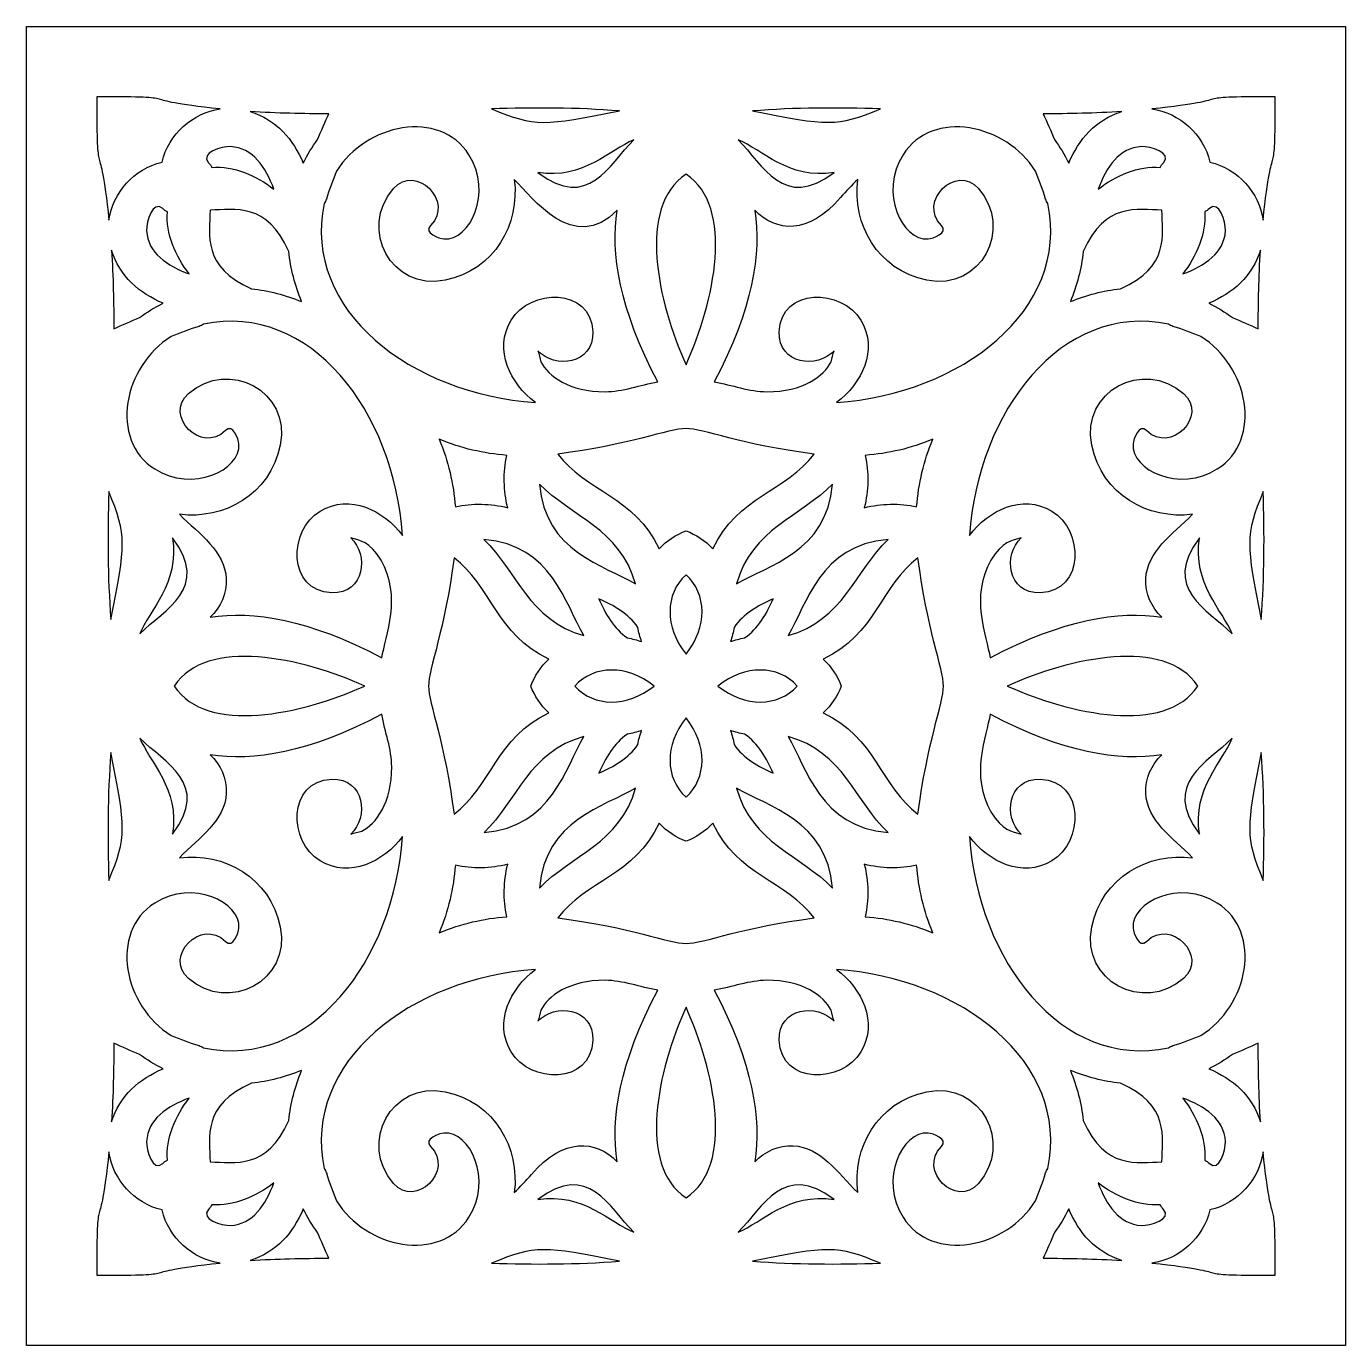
# Model space of a CAD drawing. Header units: millimetres. Extents: x -515 to 516, y -317 to 317.
# Drawn here: x -149.8 to 150.1, y 17.4 to 317.4 of the extents above; entities that cross this region are included whole.
import ezdxf

# ---------------------------------------------------------------- set-up
doc = ezdxf.new("R2010")
doc.units = ezdxf.units.MM
doc.header["$MEASUREMENT"] = 0
doc.layers.add('layer 1', color=7, linetype='Continuous')

msp = doc.modelspace()

# ---------------------------------------------------------------- linework, layer by layer
at = {"layer": 'layer 1'}
for points, knots in [([(-149.8496, 17.428), (-135.4175, 17.428), (136.0554, 17.428), (150.1487, 17.428), (150.1487, 17.428), (150.1487, 51.0419), (150.1487, 282.7364), (150.1487, 317.4278), (150.1487, 317.4278), (150.1487, 317.4278), (-149.8496, 317.4278), (-149.8496, 317.4278), (-149.8496, 317.4278), (-149.8496, 317.4278), (-149.8496, 17.428), (-149.8496, 17.428)], [0, 0, 0, 0, 0.2, 0.2, 0.2, 0.2, 0.4, 0.4, 0.4, 0.4, 0.6, 0.6, 0.6, 0.6, 1, 1, 1, 1]), ([(-105.7561, 298.6432), (-112.1027, 297.766), (-117.4898, 292.963), (-118.9926, 286.5693), (-118.9926, 286.5693), (-125.3883, 285.0665), (-130.1892, 279.678), (-131.0679, 273.3343), (-131.0679, 273.3343), (-133.3045, 294.6936), (-133.8514, 279.6857), (-133.8514, 301.4274), (-133.8514, 301.4274), (-112.1589, 301.4274), (-127.0535, 300.8721), (-105.7561, 298.6432)], [0, 0, 0, 0, 0.2, 0.2, 0.2, 0.2, 0.4, 0.4, 0.4, 0.4, 0.6, 0.6, 0.6, 0.6, 1, 1, 1, 1]), ([(134.1505, 301.4274), (134.1505, 279.6485), (133.6072, 294.7175), (131.3705, 273.3343), (131.3705, 273.3343), (130.4919, 279.678), (125.6903, 285.0672), (119.2945, 286.5693), (119.2945, 286.5693), (117.7917, 292.963), (112.4053, 297.7653), (106.0623, 298.6425), (106.0623, 298.6425), (127.3703, 300.8743), (112.4545, 301.4274), (134.1505, 301.4274)], [0, 0, 0, 0, 0.2, 0.2, 0.2, 0.2, 0.4, 0.4, 0.4, 0.4, 0.6, 0.6, 0.6, 0.6, 1, 1, 1, 1]), ([(-81.0615, 297.5551), (-81.9612, 295.6081), (-82.8258, 293.649), (-83.6193, 291.6697), (-83.6193, 291.6697), (-84.879, 290.0178), (-85.9404, 288.2767), (-86.8752, 286.2973), (-86.8752, 286.2973), (-89.1189, 291.7118), (-93.0032, 296.1851), (-98.9899, 298.0689), (-98.9899, 298.0689), (-92.897, 297.6648), (-86.8576, 297.5453), (-81.0615, 297.5551)], [0, 0, 0, 0, 0.2, 0.2, 0.2, 0.2, 0.4, 0.4, 0.4, 0.4, 0.6, 0.6, 0.6, 0.6, 1, 1, 1, 1]), ([(-49.2021, 288.2437), (-43.7728, 279.6576), (-48.9272, 268.6733), (-54.9139, 269.0894), (-54.9139, 269.0894), (-55.912, 269.159), (-59.655, 270.4376), (-57.9336, 272.1541), (-57.9336, 272.1541), (-52.4657, 277.6051), (-61.3448, 286.2938), (-66.3439, 280.5665), (-66.3439, 280.5665), (-74.3339, 271.4153), (-66.9822, 257.2088), (-54.6032, 259.7154), (-54.6032, 259.7154), (-43.3426, 261.9949), (-37.6027, 272.5477), (-38.8946, 282.6274), (-38.8946, 282.6274), (-34.7629, 278.4493), (-25.4072, 265.487), (-15.4737, 275.6145), (-15.4737, 275.6145), (-17.0573, 266.0296), (-14.969, 253.0117), (-6.2831, 236.6255), (-6.2831, 236.6255), (-10.2454, 235.8607), (-14.2843, 234.379), (-18.2248, 234.3523), (-18.2248, 234.3523), (-26.3603, 234.2996), (-31.2744, 237.9069), (-32.8369, 241.1557), (-32.8369, 241.1557), (-33.0626, 241.9831), (-33.2889, 242.8111), (-33.5145, 243.6384), (-33.5145, 243.6384), (-29.7751, 239.5721), (-20.7933, 240.4086), (-21.0505, 247.9958), (-21.0505, 247.9958), (-21.3964, 258.1929), (-35.4194, 257.8105), (-39.6277, 250.6134), (-39.6277, 250.6134), (-43.6139, 243.8029), (-39.84, 236.2551), (-34.1001, 231.8738), (-34.1001, 231.8738), (-62.241, 233.8588), (-87.1824, 252.7221), (-82.1622, 277.1806), (-82.1622, 277.1806), (-81.926, 277.4498), (-81.7391, 277.7703), (-81.6259, 278.1478), (-81.6259, 278.1478), (-80.9771, 280.2966), (-80.1905, 282.4144), (-79.3119, 284.514), (-79.3119, 284.514), (-72.7467, 295.2482), (-55.8418, 298.748), (-49.2021, 288.2437)], [0, 0, 0, 0, 0.05555556, 0.05555556, 0.05555556, 0.05555556, 0.11111111, 0.11111111, 0.11111111, 0.11111111, 0.16666667, 0.16666667, 0.16666667, 0.16666667, 0.22222222, 0.22222222, 0.22222222, 0.22222222, 0.27777778, 0.27777778, 0.27777778, 0.27777778, 0.33333333, 0.33333333, 0.33333333, 0.33333333, 0.38888889, 0.38888889, 0.38888889, 0.38888889, 0.44444444, 0.44444444, 0.44444444, 0.44444444, 0.5, 0.5, 0.5, 0.5, 0.55555556, 0.55555556, 0.55555556, 0.55555556, 0.61111111, 0.61111111, 0.61111111, 0.61111111, 0.66666667, 0.66666667, 0.66666667, 0.66666667, 0.72222222, 0.72222222, 0.72222222, 0.72222222, 0.77777778, 0.77777778, 0.77777778, 0.77777778, 0.83333333, 0.83333333, 0.83333333, 0.83333333, 0.88888889, 0.88888889, 0.88888889, 0.88888889, 1, 1, 1, 1]), ([(-14.9971, 298.1948), (-32.2479, 294.7997), (-33.9377, 294.5284), (-44.1081, 298.6854), (-44.1081, 298.6854), (-34.4529, 298.9673), (-24.6593, 298.994), (-14.9971, 298.1948)], [0, 0, 0, 0, 0.33333333, 0.33333333, 0.33333333, 0.33333333, 1, 1, 1, 1]), ([(66.6459, 280.5665), (61.644, 286.2931), (52.7676, 277.6051), (58.2363, 272.1541), (58.2363, 272.1541), (59.9577, 270.4376), (56.2147, 269.159), (55.2166, 269.0887), (55.2166, 269.0887), (49.2299, 268.6733), (44.0755, 279.6576), (49.5047, 288.2437), (49.5047, 288.2437), (56.1437, 298.748), (73.0459, 295.2482), (79.6146, 284.5133), (79.6146, 284.5133), (80.4925, 282.4144), (81.2791, 280.2966), (81.9285, 278.1478), (81.9285, 278.1478), (82.0417, 277.7696), (82.2287, 277.4498), (82.4649, 277.1813), (82.4649, 277.1813), (87.4851, 252.7221), (62.5437, 233.8588), (34.3992, 231.8738), (34.3992, 231.8738), (40.142, 236.2551), (43.9131, 243.8022), (39.9304, 250.6134), (39.9304, 250.6134), (35.7221, 257.8105), (21.6955, 258.1929), (21.3532, 247.9958), (21.3532, 247.9958), (21.0959, 240.4079), (30.077, 239.5721), (33.8165, 243.6384), (33.8165, 243.6384), (33.5909, 242.8111), (33.3652, 241.9831), (33.1361, 241.1557), (33.1361, 241.1557), (31.6051, 237.9638), (26.7614, 234.2982), (18.5275, 234.3523), (18.5275, 234.3523), (14.5835, 234.379), (10.5474, 235.86), (6.5858, 236.6255), (6.5858, 236.6255), (15.2709, 253.0124), (17.3593, 266.0303), (15.7721, 275.6145), (15.7721, 275.6145), (20.7283, 270.5599), (27.9641, 270.0383), (35.2954, 278.4992), (35.2954, 278.4992), (36.5262, 279.9184), (37.8596, 281.2729), (39.1966, 282.6281), (39.1966, 282.6281), (37.9053, 272.5477), (43.6453, 261.9956), (54.9024, 259.7154), (54.9024, 259.7154), (67.2848, 257.2088), (74.6366, 271.416), (66.6459, 280.5665)], [0, 0, 0, 0, 0.05263158, 0.05263158, 0.05263158, 0.05263158, 0.10526316, 0.10526316, 0.10526316, 0.10526316, 0.15789474, 0.15789474, 0.15789474, 0.15789474, 0.21052632, 0.21052632, 0.21052632, 0.21052632, 0.26315789, 0.26315789, 0.26315789, 0.26315789, 0.31578947, 0.31578947, 0.31578947, 0.31578947, 0.36842105, 0.36842105, 0.36842105, 0.36842105, 0.42105263, 0.42105263, 0.42105263, 0.42105263, 0.47368421, 0.47368421, 0.47368421, 0.47368421, 0.52631579, 0.52631579, 0.52631579, 0.52631579, 0.57894737, 0.57894737, 0.57894737, 0.57894737, 0.63157895, 0.63157895, 0.63157895, 0.63157895, 0.68421053, 0.68421053, 0.68421053, 0.68421053, 0.73684211, 0.73684211, 0.73684211, 0.73684211, 0.78947368, 0.78947368, 0.78947368, 0.78947368, 0.84210526, 0.84210526, 0.84210526, 0.84210526, 0.89473684, 0.89473684, 0.89473684, 0.89473684, 1, 1, 1, 1]), ([(44.4107, 298.6854), (34.2291, 294.5235), (32.4866, 294.8103), (15.2997, 298.1948), (15.2997, 298.1948), (24.9619, 298.994), (34.7514, 298.9673), (44.4107, 298.6854)], [0, 0, 0, 0, 0.33333333, 0.33333333, 0.33333333, 0.33333333, 1, 1, 1, 1]), ([(99.2925, 298.0689), (93.3058, 296.1851), (89.4216, 291.7118), (87.1779, 286.2973), (87.1779, 286.2973), (86.243, 288.2767), (85.1809, 290.0185), (83.922, 291.6689), (83.922, 291.6689), (83.1284, 293.6497), (82.2638, 295.6081), (81.3641, 297.5551), (81.3641, 297.5551), (87.1603, 297.5453), (93.1997, 297.6655), (99.2925, 298.0689)], [0, 0, 0, 0, 0.2, 0.2, 0.2, 0.2, 0.4, 0.4, 0.4, 0.4, 0.6, 0.6, 0.6, 0.6, 1, 1, 1, 1]), ([(-11.7335, 291.5987), (-17.3146, 286.0646), (-22.017, 275.4226), (-33.5321, 284.1668), (-33.5321, 284.1668), (-23.1037, 282.5859), (-17.1417, 289.4653), (-11.7335, 291.5987)], [0, 0, 0, 0, 0.33333333, 0.33333333, 0.33333333, 0.33333333, 1, 1, 1, 1]), ([(33.8341, 284.1661), (22.3232, 275.4275), (17.6313, 286.0506), (12.0361, 291.5987), (12.0361, 291.5987), (17.3916, 289.4815), (23.4029, 282.5867), (33.8341, 284.1661)], [0, 0, 0, 0, 0.33333333, 0.33333333, 0.33333333, 0.33333333, 1, 1, 1, 1]), ([(-103.4175, 290.093), (-98.327, 289.8358), (-95.3882, 285.3779), (-93.5606, 280.4062), (-93.5606, 280.4062), (-97.5327, 283.4885), (-102.761, 285.7701), (-107.668, 285.3737), (-107.668, 285.3737), (-107.8761, 285.742), (-108.127, 286.097), (-108.4299, 286.4337), (-108.4299, 286.4337), (-110.441, 288.6724), (-105.4138, 290.1942), (-103.4175, 290.093)], [0, 0, 0, 0, 0.2, 0.2, 0.2, 0.2, 0.4, 0.4, 0.4, 0.4, 0.6, 0.6, 0.6, 0.6, 1, 1, 1, 1]), ([(108.7326, 286.4337), (108.4289, 286.097), (108.1787, 285.742), (107.9707, 285.3737), (107.9707, 285.3737), (103.0636, 285.7694), (97.8354, 283.4885), (93.8633, 280.4062), (93.8633, 280.4062), (95.6901, 285.3779), (98.629, 289.8358), (103.7195, 290.0923), (103.7195, 290.0923), (105.7164, 290.1935), (110.7436, 288.6724), (108.7326, 286.4337)], [0, 0, 0, 0, 0.2, 0.2, 0.2, 0.2, 0.4, 0.4, 0.4, 0.4, 0.6, 0.6, 0.6, 0.6, 1, 1, 1, 1]), ([(0.1513, 283.7999), (11.3733, 276.3701), (6.5717, 254.769), (0.1513, 240.4746), (0.1513, 240.4746), (-6.2698, 254.769), (-11.0741, 276.3701), (0.1513, 283.7999)], [0, 0, 0, 0, 0.33333333, 0.33333333, 0.33333333, 0.33333333, 1, 1, 1, 1]), ([(-112.8295, 261.1353), (-117.8032, 262.9635), (-122.259, 265.9017), (-122.517, 270.9922), (-122.517, 270.9922), (-122.6189, 272.9898), (-121.095, 278.0163), (-118.8583, 276.0053), (-118.8583, 276.0053), (-118.5195, 275.7024), (-118.1667, 275.4507), (-117.7962, 275.2455), (-117.7962, 275.2455), (-118.1955, 270.3363), (-115.9124, 265.1074), (-112.8295, 261.1353)], [0, 0, 0, 0, 0.2, 0.2, 0.2, 0.2, 0.4, 0.4, 0.4, 0.4, 0.6, 0.6, 0.6, 0.6, 1, 1, 1, 1]), ([(-108.0771, 275.6524), (-102.5353, 275.7565), (-95.0388, 277.4892), (-90.1986, 266.2306), (-90.1986, 266.2306), (-89.7579, 262.3344), (-88.759, 258.5064), (-87.2527, 254.828), (-87.2527, 254.828), (-90.9289, 256.3365), (-94.7562, 257.3339), (-98.6546, 257.776), (-98.6546, 257.776), (-109.9117, 262.6135), (-108.1797, 270.117), (-108.0771, 275.6524)], [0, 0, 0, 0, 0.2, 0.2, 0.2, 0.2, 0.4, 0.4, 0.4, 0.4, 0.6, 0.6, 0.6, 0.6, 1, 1, 1, 1]), ([(87.5553, 254.828), (89.0617, 258.5064), (90.0605, 262.3344), (90.5012, 266.2306), (90.5012, 266.2306), (95.3415, 277.492), (102.8521, 275.7565), (108.3797, 275.6524), (108.3797, 275.6524), (108.4824, 270.122), (110.2179, 262.6156), (98.9572, 257.776), (98.9572, 257.776), (95.0624, 257.3339), (91.2316, 256.3365), (87.5553, 254.828)], [0, 0, 0, 0, 0.2, 0.2, 0.2, 0.2, 0.4, 0.4, 0.4, 0.4, 0.6, 0.6, 0.6, 0.6, 1, 1, 1, 1]), ([(118.0989, 275.2455), (118.4693, 275.4514), (118.8222, 275.7031), (119.161, 276.0053), (119.161, 276.0053), (121.3976, 278.0156), (122.9215, 272.9898), (122.8189, 270.9929), (122.8189, 270.9929), (122.5617, 265.9017), (118.1059, 262.9635), (113.1314, 261.1353), (113.1314, 261.1353), (116.2151, 265.1074), (118.4974, 270.3363), (118.0989, 275.2455)], [0, 0, 0, 0, 0.2, 0.2, 0.2, 0.2, 0.4, 0.4, 0.4, 0.4, 0.6, 0.6, 0.6, 0.6, 1, 1, 1, 1]), ([(-118.7205, 254.4499), (-120.6999, 253.515), (-122.4425, 252.4543), (-124.0936, 251.1947), (-124.0936, 251.1947), (-126.0723, 250.4004), (-128.0341, 249.5358), (-129.9812, 248.6361), (-129.9812, 248.6361), (-129.9706, 254.433), (-130.0908, 260.4731), (-130.4929, 266.5659), (-130.4929, 266.5659), (-128.6091, 260.5778), (-124.1358, 256.695), (-118.7205, 254.4499)], [0, 0, 0, 0, 0.2, 0.2, 0.2, 0.2, 0.4, 0.4, 0.4, 0.4, 0.6, 0.6, 0.6, 0.6, 1, 1, 1, 1]), ([(130.2803, 248.6361), (128.3325, 249.5358), (126.3749, 250.4004), (124.3962, 251.1954), (124.3962, 251.1954), (122.7451, 252.4543), (121.0026, 253.5157), (119.0232, 254.4499), (119.0232, 254.4499), (124.4384, 256.695), (128.911, 260.5771), (130.7955, 266.5652), (130.7955, 266.5652), (130.3935, 260.4724), (130.2733, 254.4337), (130.2803, 248.6361)], [0, 0, 0, 0, 0.2, 0.2, 0.2, 0.2, 0.4, 0.4, 0.4, 0.4, 0.6, 0.6, 0.6, 0.6, 1, 1, 1, 1]), ([(-64.2978, 201.674), (-68.679, 207.4168), (-76.2289, 211.1879), (-83.0373, 207.2045), (-83.0373, 207.2045), (-90.2337, 202.9941), (-90.6147, 188.971), (-80.4197, 188.6259), (-80.4197, 188.6259), (-72.8311, 188.3693), (-71.9953, 197.3504), (-76.0631, 201.0913), (-76.0631, 201.0913), (-74.0626, 200.543), (-71.7521, 200.3575), (-69.1942, 196.0261), (-69.1942, 196.0261), (-64.3891, 187.9005), (-68.104, 178.7634), (-69.0494, 173.8585), (-69.0494, 173.8585), (-85.4357, 182.5443), (-98.4535, 184.6327), (-108.0384, 183.0476), (-108.0384, 183.0476), (-105.7034, 185.3384), (-104.2357, 188.4628), (-104.4016, 191.7869), (-104.4016, 191.7869), (-104.7186, 198.085), (-110.4234, 201.8989), (-115.0521, 206.4714), (-115.0521, 206.4714), (-104.973, 205.1787), (-94.4217, 210.9173), (-92.1386, 222.1772), (-92.1386, 222.1772), (-89.6341, 234.5575), (-103.8406, 241.9107), (-112.9918, 233.92), (-112.9918, 233.92), (-118.717, 228.9188), (-110.0284, 220.0424), (-104.578, 225.5083), (-104.578, 225.5083), (-102.8629, 227.2297), (-101.5829, 223.4874), (-101.5126, 222.4893), (-101.5126, 222.4893), (-101.0958, 216.504), (-112.0816, 211.3482), (-120.6683, 216.7767), (-120.6683, 216.7767), (-131.174, 223.4164), (-127.6742, 240.3207), (-116.9394, 246.888), (-116.9394, 246.888), (-114.8405, 247.7645), (-112.7198, 248.5539), (-110.5717, 249.2013), (-110.5717, 249.2013), (-110.1943, 249.3151), (-109.873, 249.5028), (-109.6045, 249.7376), (-109.6045, 249.7376), (-85.1468, 254.7578), (-66.2842, 229.8178), (-64.2978, 201.674)], [0, 0, 0, 0, 0.05555556, 0.05555556, 0.05555556, 0.05555556, 0.11111111, 0.11111111, 0.11111111, 0.11111111, 0.16666667, 0.16666667, 0.16666667, 0.16666667, 0.22222222, 0.22222222, 0.22222222, 0.22222222, 0.27777778, 0.27777778, 0.27777778, 0.27777778, 0.33333333, 0.33333333, 0.33333333, 0.33333333, 0.38888889, 0.38888889, 0.38888889, 0.38888889, 0.44444444, 0.44444444, 0.44444444, 0.44444444, 0.5, 0.5, 0.5, 0.5, 0.55555556, 0.55555556, 0.55555556, 0.55555556, 0.61111111, 0.61111111, 0.61111111, 0.61111111, 0.66666667, 0.66666667, 0.66666667, 0.66666667, 0.72222222, 0.72222222, 0.72222222, 0.72222222, 0.77777778, 0.77777778, 0.77777778, 0.77777778, 0.83333333, 0.83333333, 0.83333333, 0.83333333, 0.88888889, 0.88888889, 0.88888889, 0.88888889, 1, 1, 1, 1]), ([(109.9072, 249.7376), (110.1757, 249.5035), (110.4962, 249.3158), (110.8744, 249.2013), (110.8744, 249.2013), (113.0225, 248.5539), (115.1389, 247.7652), (117.2378, 246.888), (117.2378, 246.888), (127.9734, 240.3207), (131.476, 223.4171), (120.9703, 216.7774), (120.9703, 216.7774), (112.3842, 211.3489), (101.3984, 216.504), (101.8146, 222.4893), (101.8146, 222.4893), (101.8856, 223.4881), (103.162, 227.2297), (104.8807, 225.5083), (104.8807, 225.5083), (110.331, 220.0424), (119.0197, 228.9188), (113.2945, 233.9193), (113.2945, 233.9193), (104.1426, 241.9107), (89.9368, 234.5568), (92.4413, 222.1772), (92.4413, 222.1772), (94.7201, 210.9173), (105.2757, 205.1787), (115.354, 206.4714), (115.354, 206.4714), (110.6797, 201.8533), (105.0177, 198.0625), (104.7035, 191.7869), (104.7035, 191.7869), (104.5376, 188.4628), (106.0053, 185.3384), (108.3411, 183.0476), (108.3411, 183.0476), (98.7562, 184.6327), (85.739, 182.5443), (69.3521, 173.8585), (69.3521, 173.8585), (68.4067, 178.7613), (64.6918, 187.9005), (69.4934, 196.0261), (69.4934, 196.0261), (72.026, 200.3083), (74.3442, 200.5381), (76.365, 201.0906), (76.365, 201.0906), (72.298, 197.3504), (73.1337, 188.3693), (80.7217, 188.6259), (80.7217, 188.6259), (90.9174, 188.9703), (90.5364, 202.9948), (83.34, 207.2045), (83.34, 207.2045), (76.5274, 211.1879), (68.9817, 207.4168), (64.6004, 201.674), (64.6004, 201.674), (66.5861, 229.8178), (85.4494, 254.7578), (109.9072, 249.7376)], [0, 0, 0, 0, 0.05555556, 0.05555556, 0.05555556, 0.05555556, 0.11111111, 0.11111111, 0.11111111, 0.11111111, 0.16666667, 0.16666667, 0.16666667, 0.16666667, 0.22222222, 0.22222222, 0.22222222, 0.22222222, 0.27777778, 0.27777778, 0.27777778, 0.27777778, 0.33333333, 0.33333333, 0.33333333, 0.33333333, 0.38888889, 0.38888889, 0.38888889, 0.38888889, 0.44444444, 0.44444444, 0.44444444, 0.44444444, 0.5, 0.5, 0.5, 0.5, 0.55555556, 0.55555556, 0.55555556, 0.55555556, 0.61111111, 0.61111111, 0.61111111, 0.61111111, 0.66666667, 0.66666667, 0.66666667, 0.66666667, 0.72222222, 0.72222222, 0.72222222, 0.72222222, 0.77777778, 0.77777778, 0.77777778, 0.77777778, 0.83333333, 0.83333333, 0.83333333, 0.83333333, 0.88888889, 0.88888889, 0.88888889, 0.88888889, 1, 1, 1, 1]), ([(6.2723, 198.6424), (4.4939, 200.5332), (2.3915, 201.8764), (0.1513, 202.7108), (0.1513, 202.7108), (-2.0888, 201.8772), (-4.1912, 200.5339), (-5.9696, 198.6424), (-5.9696, 198.6424), (-11.4411, 210.4252), (-22.7333, 211.8254), (-29.0131, 220.1788), (-29.0131, 220.1788), (-13.1344, 222.1427), (-3.6338, 225.9806), (0.1513, 225.982), (0.1513, 225.982), (4.1516, 225.9841), (12.3855, 222.2728), (29.3151, 220.1795), (29.3151, 220.1795), (23.0324, 211.8247), (11.7402, 210.4252), (6.2723, 198.6424)], [0, 0, 0, 0, 0.14285714, 0.14285714, 0.14285714, 0.14285714, 0.28571429, 0.28571429, 0.28571429, 0.28571429, 0.42857143, 0.42857143, 0.42857143, 0.42857143, 0.57142857, 0.57142857, 0.57142857, 0.57142857, 0.71428571, 0.71428571, 0.71428571, 0.71428571, 1, 1, 1, 1]), ([(-40.3932, 207.9686), (-44.3091, 208.9287), (-48.412, 209.0623), (-52.3033, 208.1668), (-52.3033, 208.1668), (-52.7089, 213.4449), (-53.8982, 218.5811), (-55.9542, 223.5324), (-55.9542, 223.5324), (-51.005, 221.4736), (-45.8682, 220.285), (-40.5914, 219.8773), (-40.5914, 219.8773), (-41.4869, 215.9888), (-41.3534, 211.8838), (-40.3932, 207.9686)], [0, 0, 0, 0, 0.2, 0.2, 0.2, 0.2, 0.4, 0.4, 0.4, 0.4, 0.6, 0.6, 0.6, 0.6, 1, 1, 1, 1]), ([(40.8934, 219.878), (46.1708, 220.2857), (51.3077, 221.4736), (56.2569, 223.5324), (56.2569, 223.5324), (54.2002, 218.5811), (53.0115, 213.4449), (52.6025, 208.1668), (52.6025, 208.1668), (48.7147, 209.0623), (44.6083, 208.9294), (40.6959, 207.9686), (40.6959, 207.9686), (41.6553, 211.8838), (41.7896, 215.9888), (40.8934, 219.878)], [0, 0, 0, 0, 0.2, 0.2, 0.2, 0.2, 0.4, 0.4, 0.4, 0.4, 0.6, 0.6, 0.6, 0.6, 1, 1, 1, 1]), ([(-11.3356, 190.6615), (-18.338, 194.8635), (-31.9442, 197.8467), (-33.1511, 213.362), (-33.1511, 213.362), (-26.0953, 205.9857), (-14.6864, 203.1058), (-11.3356, 190.6615)], [0, 0, 0, 0, 0.33333333, 0.33333333, 0.33333333, 0.33333333, 1, 1, 1, 1]), ([(11.6341, 190.6615), (14.9891, 203.1058), (26.3945, 205.9857), (33.4503, 213.362), (33.4503, 213.362), (32.2469, 197.8467), (18.64, 194.8642), (11.6341, 190.6615)], [0, 0, 0, 0, 0.33333333, 0.33333333, 0.33333333, 0.33333333, 1, 1, 1, 1]), ([(-130.6201, 182.5738), (-131.4172, 192.2353), (-131.3926, 202.0276), (-131.11, 211.6834), (-131.11, 211.6834), (-126.9439, 201.4948), (-127.2405, 199.7389), (-130.6201, 182.5738)], [0, 0, 0, 0, 0.33333333, 0.33333333, 0.33333333, 0.33333333, 1, 1, 1, 1]), ([(130.9221, 182.5745), (127.5249, 199.8225), (127.2536, 201.513), (131.4127, 211.6834), (131.4127, 211.6834), (131.6953, 202.0276), (131.7199, 192.2353), (130.9221, 182.5745)], [0, 0, 0, 0, 0.33333333, 0.33333333, 0.33333333, 0.33333333, 1, 1, 1, 1]), ([(-116.59, 201.1075), (-107.8479, 189.5938), (-118.4879, 184.8906), (-124.0233, 179.3102), (-124.0233, 179.3102), (-121.9378, 184.5877), (-115.0162, 190.6657), (-116.59, 201.1075)], [0, 0, 0, 0, 0.33333333, 0.33333333, 0.33333333, 0.33333333, 1, 1, 1, 1]), ([(116.8927, 201.1068), (115.3189, 190.6622), (122.2123, 184.6615), (124.3253, 179.3102), (124.3253, 179.3102), (118.7905, 184.8899), (108.1471, 189.5924), (116.8927, 201.1068)], [0, 0, 0, 0, 0.33333333, 0.33333333, 0.33333333, 0.33333333, 1, 1, 1, 1]), ([(-23.0862, 178.9089), (-35.5284, 182.2618), (-38.411, 193.6693), (-45.7873, 200.7251), (-45.7873, 200.7251), (-30.2727, 199.5189), (-27.2875, 185.9134), (-23.0862, 178.9089)], [0, 0, 0, 0, 0.33333333, 0.33333333, 0.33333333, 0.33333333, 1, 1, 1, 1]), ([(46.0865, 200.7258), (38.713, 193.6693), (35.831, 182.2618), (23.3888, 178.9089), (23.3888, 178.9089), (27.5901, 185.9134), (30.5712, 199.5189), (46.0865, 200.7258)], [0, 0, 0, 0, 0.33333333, 0.33333333, 0.33333333, 0.33333333, 1, 1, 1, 1]), ([(-52.6027, 196.5899), (-44.2494, 190.3073), (-42.8485, 179.015), (-31.0663, 173.5471), (-31.0663, 173.5471), (-32.9571, 171.7687), (-34.3011, 169.6649), (-35.1333, 167.4247), (-35.1333, 167.4247), (-34.3011, 165.1846), (-32.9571, 163.0815), (-31.0663, 161.3031), (-31.0663, 161.3031), (-42.8485, 155.8338), (-44.2494, 144.5422), (-52.6027, 138.2596), (-52.6027, 138.2596), (-54.5681, 154.1503), (-58.4067, 163.6361), (-58.4067, 167.4247), (-58.4067, 167.4247), (-58.4067, 171.2682), (-54.5997, 180.4504), (-52.6027, 196.5899)], [0, 0, 0, 0, 0.14285714, 0.14285714, 0.14285714, 0.14285714, 0.28571429, 0.28571429, 0.28571429, 0.28571429, 0.42857143, 0.42857143, 0.42857143, 0.42857143, 0.57142857, 0.57142857, 0.57142857, 0.57142857, 0.71428571, 0.71428571, 0.71428571, 0.71428571, 1, 1, 1, 1]), ([(52.9054, 138.2589), (44.552, 144.5422), (43.1511, 155.8338), (31.369, 161.3024), (31.369, 161.3024), (33.2591, 163.0815), (34.6037, 165.1846), (35.436, 167.4254), (35.436, 167.4254), (34.6037, 169.6649), (33.2591, 171.7687), (31.369, 173.5471), (31.369, 173.5471), (43.1511, 179.0157), (44.552, 190.308), (52.9054, 196.5899), (52.9054, 196.5899), (54.8707, 180.6992), (58.7086, 171.2134), (58.7086, 167.4254), (58.7086, 167.4254), (58.7086, 163.5819), (54.8989, 154.3865), (52.9054, 138.2589)], [0, 0, 0, 0, 0.14285714, 0.14285714, 0.14285714, 0.14285714, 0.28571429, 0.28571429, 0.28571429, 0.28571429, 0.42857143, 0.42857143, 0.42857143, 0.42857143, 0.57142857, 0.57142857, 0.57142857, 0.57142857, 0.71428571, 0.71428571, 0.71428571, 0.71428571, 1, 1, 1, 1]), ([(0.1513, 174.6731), (-4.7592, 180.8981), (-4.6432, 188.3026), (0.1513, 192.7281), (0.1513, 192.7281), (4.9494, 188.3005), (5.0583, 180.8925), (0.1513, 174.6731)], [0, 0, 0, 0, 0.33333333, 0.33333333, 0.33333333, 0.33333333, 1, 1, 1, 1]), ([(-19.6398, 187.2138), (-16.2918, 185.7644), (-12.8806, 183.8742), (-10.8098, 180.7273), (-10.8098, 180.7273), (-10.5976, 179.6497), (-10.3087, 178.582), (-9.9523, 177.5298), (-9.9523, 177.5298), (-11.0074, 177.8847), (-12.0723, 178.1729), (-13.1519, 178.3859), (-13.1519, 178.3859), (-16.2989, 180.4574), (-18.1897, 183.8658), (-19.6398, 187.2138)], [0, 0, 0, 0, 0.2, 0.2, 0.2, 0.2, 0.4, 0.4, 0.4, 0.4, 0.6, 0.6, 0.6, 0.6, 1, 1, 1, 1]), ([(10.255, 177.5291), (10.6113, 178.582), (10.9002, 179.6497), (11.1118, 180.7273), (11.1118, 180.7273), (13.1826, 183.8742), (16.5938, 185.7644), (19.9418, 187.2138), (19.9418, 187.2138), (18.4924, 183.8658), (16.6015, 180.4574), (13.4546, 178.3859), (13.4546, 178.3859), (12.3749, 178.1729), (11.3093, 177.8854), (10.255, 177.5291)], [0, 0, 0, 0, 0.2, 0.2, 0.2, 0.2, 0.4, 0.4, 0.4, 0.4, 0.6, 0.6, 0.6, 0.6, 1, 1, 1, 1]), ([(-116.2231, 167.4254), (-108.7934, 178.6488), (-87.1929, 173.8437), (-72.8986, 167.4247), (-72.8986, 167.4247), (-87.1929, 161.0051), (-108.7934, 156.2014), (-116.2231, 167.4254)], [0, 0, 0, 0, 0.33333333, 0.33333333, 0.33333333, 0.33333333, 1, 1, 1, 1]), ([(73.2005, 167.4254), (87.4956, 173.8444), (109.096, 178.6488), (116.5258, 167.4247), (116.5258, 167.4247), (109.096, 156.2007), (87.4956, 161.0058), (73.2005, 167.4254)], [0, 0, 0, 0, 0.33333333, 0.33333333, 0.33333333, 0.33333333, 1, 1, 1, 1]), ([(-7.0985, 167.4247), (-13.3213, 162.5128), (-20.7293, 162.6323), (-25.1534, 167.4247), (-25.1534, 167.4247), (-20.7328, 172.213), (-13.3284, 172.3416), (-7.0985, 167.4247)], [0, 0, 0, 0, 0.33333333, 0.33333333, 0.33333333, 0.33333333, 1, 1, 1, 1]), ([(25.4561, 167.4254), (21.0355, 162.6372), (13.631, 162.5079), (7.4011, 167.4254), (7.4011, 167.4254), (13.6135, 172.3275), (21.0214, 172.227), (25.4561, 167.4254)], [0, 0, 0, 0, 0.33333333, 0.33333333, 0.33333333, 0.33333333, 1, 1, 1, 1]), ([(-116.9394, 87.9615), (-127.6707, 94.5288), (-131.174, 111.4324), (-120.6683, 118.0727), (-120.6683, 118.0727), (-112.0816, 123.5006), (-101.0958, 118.3462), (-101.5126, 112.3602), (-101.5126, 112.3602), (-101.5829, 111.3621), (-102.8629, 107.6198), (-104.578, 109.3419), (-104.578, 109.3419), (-110.0284, 114.807), (-118.717, 105.9307), (-112.9918, 100.9295), (-112.9918, 100.9295), (-103.8406, 92.9395), (-89.6341, 100.2926), (-92.1386, 112.6723), (-92.1386, 112.6723), (-94.4217, 123.9322), (-104.973, 129.6708), (-115.0521, 128.3788), (-115.0521, 128.3788), (-110.3883, 132.985), (-104.7186, 136.7877), (-104.4016, 143.0619), (-104.4016, 143.0619), (-104.2357, 146.3866), (-105.7034, 149.5111), (-108.0384, 151.8019), (-108.0384, 151.8019), (-98.4535, 150.2168), (-85.4357, 152.3058), (-69.0494, 160.9917), (-69.0494, 160.9917), (-68.284, 157.0273), (-66.8022, 152.9905), (-66.7776, 149.0493), (-66.7776, 149.0493), (-66.7214, 140.9068), (-70.3336, 135.9969), (-73.5797, 134.4386), (-73.5797, 134.4386), (-74.4084, 134.2123), (-75.2336, 133.9852), (-76.0631, 133.7589), (-76.0631, 133.7589), (-71.9953, 137.4991), (-72.8311, 146.4801), (-80.4197, 146.2243), (-80.4197, 146.2243), (-90.6147, 145.8791), (-90.2337, 131.8554), (-83.0373, 127.6457), (-83.0373, 127.6457), (-76.2289, 123.6616), (-68.679, 127.4334), (-64.2978, 133.1755), (-64.2978, 133.1755), (-66.2842, 105.0317), (-85.1468, 80.0917), (-109.6045, 85.1126), (-109.6045, 85.1126), (-109.873, 85.3467), (-110.1943, 85.5343), (-110.5717, 85.6482), (-110.5717, 85.6482), (-112.7198, 86.2963), (-114.8363, 87.0843), (-116.9394, 87.9615)], [0, 0, 0, 0, 0.05263158, 0.05263158, 0.05263158, 0.05263158, 0.10526316, 0.10526316, 0.10526316, 0.10526316, 0.15789474, 0.15789474, 0.15789474, 0.15789474, 0.21052632, 0.21052632, 0.21052632, 0.21052632, 0.26315789, 0.26315789, 0.26315789, 0.26315789, 0.31578947, 0.31578947, 0.31578947, 0.31578947, 0.36842105, 0.36842105, 0.36842105, 0.36842105, 0.42105263, 0.42105263, 0.42105263, 0.42105263, 0.47368421, 0.47368421, 0.47368421, 0.47368421, 0.52631579, 0.52631579, 0.52631579, 0.52631579, 0.57894737, 0.57894737, 0.57894737, 0.57894737, 0.63157895, 0.63157895, 0.63157895, 0.63157895, 0.68421053, 0.68421053, 0.68421053, 0.68421053, 0.73684211, 0.73684211, 0.73684211, 0.73684211, 0.78947368, 0.78947368, 0.78947368, 0.78947368, 0.84210526, 0.84210526, 0.84210526, 0.84210526, 0.89473684, 0.89473684, 0.89473684, 0.89473684, 1, 1, 1, 1]), ([(0.1513, 142.1214), (-4.6362, 146.5392), (-4.7662, 153.945), (0.1513, 160.1763), (0.1513, 160.1763), (5.0619, 153.9507), (4.9417, 146.5462), (0.1513, 142.1214)], [0, 0, 0, 0, 0.33333333, 0.33333333, 0.33333333, 0.33333333, 1, 1, 1, 1]), ([(83.34, 127.6457), (90.5364, 131.8554), (90.9209, 145.8791), (80.7217, 146.2236), (80.7217, 146.2236), (73.1337, 146.4801), (72.298, 137.4991), (76.365, 133.7589), (76.365, 133.7589), (74.3512, 134.3107), (72.026, 134.5405), (69.4934, 138.8233), (69.4934, 138.8233), (64.6883, 146.9553), (68.4102, 156.1058), (69.3521, 160.9917), (69.3521, 160.9917), (85.739, 152.3051), (98.7562, 150.2168), (108.3411, 151.8019), (108.3411, 151.8019), (106.0053, 149.5111), (104.5376, 146.3866), (104.7035, 143.0626), (104.7035, 143.0626), (105.0177, 136.7786), (110.6691, 133.0096), (115.354, 128.3781), (115.354, 128.3781), (105.2757, 129.6708), (94.7201, 123.9329), (92.4413, 112.6716), (92.4413, 112.6716), (89.9368, 100.2926), (104.1426, 92.9388), (113.2903, 100.9295), (113.2903, 100.9295), (119.0197, 105.9307), (110.331, 114.807), (104.8807, 109.3412), (104.8807, 109.3412), (103.162, 107.6191), (101.8856, 111.3621), (101.8146, 112.3602), (101.8146, 112.3602), (101.3984, 118.3455), (112.3842, 123.5013), (120.9703, 118.0727), (120.9703, 118.0727), (131.476, 111.4331), (127.9734, 94.5288), (117.2378, 87.9615), (117.2378, 87.9615), (115.1424, 87.0843), (113.0225, 86.2956), (110.8744, 85.6475), (110.8744, 85.6475), (110.4962, 85.5343), (110.1757, 85.3467), (109.9072, 85.1126), (109.9072, 85.1126), (85.4494, 80.0917), (66.5861, 105.0317), (64.6004, 133.1755), (64.6004, 133.1755), (68.9817, 127.4334), (76.5274, 123.6616), (83.34, 127.6457)], [0, 0, 0, 0, 0.05555556, 0.05555556, 0.05555556, 0.05555556, 0.11111111, 0.11111111, 0.11111111, 0.11111111, 0.16666667, 0.16666667, 0.16666667, 0.16666667, 0.22222222, 0.22222222, 0.22222222, 0.22222222, 0.27777778, 0.27777778, 0.27777778, 0.27777778, 0.33333333, 0.33333333, 0.33333333, 0.33333333, 0.38888889, 0.38888889, 0.38888889, 0.38888889, 0.44444444, 0.44444444, 0.44444444, 0.44444444, 0.5, 0.5, 0.5, 0.5, 0.55555556, 0.55555556, 0.55555556, 0.55555556, 0.61111111, 0.61111111, 0.61111111, 0.61111111, 0.66666667, 0.66666667, 0.66666667, 0.66666667, 0.72222222, 0.72222222, 0.72222222, 0.72222222, 0.77777778, 0.77777778, 0.77777778, 0.77777778, 0.83333333, 0.83333333, 0.83333333, 0.83333333, 0.88888889, 0.88888889, 0.88888889, 0.88888889, 1, 1, 1, 1]), ([(-9.9523, 157.3197), (-10.3087, 156.2682), (-10.5976, 155.1997), (-10.8098, 154.1229), (-10.8098, 154.1229), (-12.8806, 150.9752), (-16.2918, 149.0851), (-19.6398, 147.6357), (-19.6398, 147.6357), (-18.1897, 150.9837), (-16.2989, 154.3928), (-13.1519, 156.4629), (-13.1519, 156.4629), (-12.0723, 156.6765), (-11.0074, 156.9647), (-9.9523, 157.3197)], [0, 0, 0, 0, 0.2, 0.2, 0.2, 0.2, 0.4, 0.4, 0.4, 0.4, 0.6, 0.6, 0.6, 0.6, 1, 1, 1, 1]), ([(19.9418, 147.6357), (16.591, 149.0851), (13.1826, 150.9759), (11.1118, 154.1222), (11.1118, 154.1222), (10.9002, 155.1997), (10.6113, 156.2682), (10.255, 157.3197), (10.255, 157.3197), (11.3093, 156.9647), (12.3749, 156.6765), (13.4546, 156.4629), (13.4546, 156.4629), (16.6015, 154.3928), (18.4924, 150.9837), (19.9418, 147.6357)], [0, 0, 0, 0, 0.2, 0.2, 0.2, 0.2, 0.4, 0.4, 0.4, 0.4, 0.6, 0.6, 0.6, 0.6, 1, 1, 1, 1]), ([(-124.0233, 155.5399), (-118.4668, 149.9406), (-107.8515, 145.2507), (-116.59, 133.7427), (-116.59, 133.7427), (-115.0057, 144.1472), (-121.8921, 150.1451), (-124.0233, 155.5399)], [0, 0, 0, 0, 0.33333333, 0.33333333, 0.33333333, 0.33333333, 1, 1, 1, 1]), ([(-45.7838, 134.1244), (-38.411, 141.1809), (-35.5284, 152.587), (-23.0862, 155.9406), (-23.0862, 155.9406), (-27.2875, 148.9368), (-30.2727, 135.3306), (-45.7838, 134.1244)], [0, 0, 0, 0, 0.33333333, 0.33333333, 0.33333333, 0.33333333, 1, 1, 1, 1]), ([(23.3888, 155.9406), (35.831, 152.587), (38.713, 141.1809), (46.0865, 134.1244), (46.0865, 134.1244), (30.5712, 135.3306), (27.5901, 148.9368), (23.3888, 155.9406)], [0, 0, 0, 0, 0.33333333, 0.33333333, 0.33333333, 0.33333333, 1, 1, 1, 1]), ([(116.8927, 133.7427), (108.1506, 145.2529), (118.7835, 149.9518), (124.3253, 155.5399), (124.3253, 155.5399), (122.2439, 150.2695), (115.3154, 144.1676), (116.8927, 133.7427)], [0, 0, 0, 0, 0.33333333, 0.33333333, 0.33333333, 0.33333333, 1, 1, 1, 1]), ([(-130.6201, 152.2749), (-127.2229, 135.0361), (-126.9509, 133.3357), (-131.11, 123.166), (-131.11, 123.166), (-131.3926, 132.8226), (-131.4172, 142.6148), (-130.6201, 152.2749)], [0, 0, 0, 0, 0.33333333, 0.33333333, 0.33333333, 0.33333333, 1, 1, 1, 1]), ([(130.9221, 152.2756), (131.7199, 142.6148), (131.6953, 132.8226), (131.4127, 123.166), (131.4127, 123.166), (127.2852, 133.2591), (127.5073, 134.9348), (130.9221, 152.2756)], [0, 0, 0, 0, 0.33333333, 0.33333333, 0.33333333, 0.33333333, 1, 1, 1, 1]), ([(-11.3314, 144.1879), (-14.6864, 131.7436), (-26.0953, 128.8638), (-33.1511, 121.4882), (-33.1511, 121.4882), (-31.9442, 137.0028), (-18.338, 139.9852), (-11.3314, 144.1879)], [0, 0, 0, 0, 0.33333333, 0.33333333, 0.33333333, 0.33333333, 1, 1, 1, 1]), ([(11.6341, 144.1879), (18.64, 139.986), (32.2434, 137.0028), (33.4503, 121.4875), (33.4503, 121.4875), (26.3945, 128.8631), (14.9891, 131.7429), (11.6341, 144.1879)], [0, 0, 0, 0, 0.33333333, 0.33333333, 0.33333333, 0.33333333, 1, 1, 1, 1]), ([(-5.9696, 136.2071), (-4.1912, 134.3163), (-2.0888, 132.973), (0.1513, 132.1394), (0.1513, 132.1394), (2.3915, 132.973), (4.4939, 134.3163), (6.2723, 136.2071), (6.2723, 136.2071), (11.7402, 124.4235), (23.0324, 123.024), (29.3151, 114.6707), (29.3151, 114.6707), (13.4265, 112.7053), (3.94, 108.8681), (0.1513, 108.8681), (0.1513, 108.8681), (-3.8496, 108.8681), (-12.0828, 112.576), (-29.0131, 114.6707), (-29.0131, 114.6707), (-22.7333, 123.0247), (-11.4411, 124.4242), (-5.9696, 136.2071)], [0, 0, 0, 0, 0.14285714, 0.14285714, 0.14285714, 0.14285714, 0.28571429, 0.28571429, 0.28571429, 0.28571429, 0.42857143, 0.42857143, 0.42857143, 0.42857143, 0.57142857, 0.57142857, 0.57142857, 0.57142857, 0.71428571, 0.71428571, 0.71428571, 0.71428571, 1, 1, 1, 1]), ([(-40.5914, 114.9722), (-45.8682, 114.5645), (-51.005, 113.3759), (-55.9542, 111.3178), (-55.9542, 111.3178), (-53.8982, 116.2684), (-52.7089, 121.4045), (-52.3033, 126.6827), (-52.3033, 126.6827), (-48.412, 125.7872), (-44.3091, 125.9207), (-40.3932, 126.8809), (-40.3932, 126.8809), (-41.3534, 122.9657), (-41.4869, 118.8607), (-40.5914, 114.9722)], [0, 0, 0, 0, 0.2, 0.2, 0.2, 0.2, 0.4, 0.4, 0.4, 0.4, 0.6, 0.6, 0.6, 0.6, 1, 1, 1, 1]), ([(40.6959, 126.8809), (44.6083, 125.9207), (48.7147, 125.7872), (52.6025, 126.6827), (52.6025, 126.6827), (53.0115, 121.4045), (54.2002, 116.2684), (56.2569, 111.3178), (56.2569, 111.3178), (51.3077, 113.3759), (46.1708, 114.5652), (40.8934, 114.9722), (40.8934, 114.9722), (41.7896, 118.8607), (41.6553, 122.9657), (40.6959, 126.8809)], [0, 0, 0, 0, 0.2, 0.2, 0.2, 0.2, 0.4, 0.4, 0.4, 0.4, 0.6, 0.6, 0.6, 0.6, 1, 1, 1, 1]), ([(-66.3439, 54.2837), (-61.3448, 48.5564), (-52.4657, 57.2443), (-57.9336, 62.6954), (-57.9336, 62.6954), (-59.655, 64.4119), (-55.912, 65.6912), (-54.9139, 65.7608), (-54.9139, 65.7608), (-48.9272, 66.1762), (-43.7728, 55.1925), (-49.2021, 46.6065), (-49.2021, 46.6065), (-55.8418, 36.1015), (-72.7467, 39.6013), (-79.3119, 50.3361), (-79.3119, 50.3361), (-80.1905, 52.435), (-80.9771, 54.5536), (-81.6259, 56.7024), (-81.6259, 56.7024), (-81.7391, 57.0799), (-81.926, 57.4004), (-82.1622, 57.6689), (-82.1622, 57.6689), (-87.1824, 82.1273), (-62.241, 100.9906), (-34.0965, 102.9763), (-34.0965, 102.9763), (-39.84, 98.5944), (-43.6111, 91.0466), (-39.6277, 84.2361), (-39.6277, 84.2361), (-35.4194, 77.0397), (-21.3964, 76.6573), (-21.0505, 86.8544), (-21.0505, 86.8544), (-20.7933, 94.4416), (-29.7751, 95.2781), (-33.5145, 91.211), (-33.5145, 91.211), (-33.2889, 92.0391), (-33.0626, 92.8664), (-32.8369, 93.6937), (-32.8369, 93.6937), (-31.3095, 96.8702), (-26.4798, 100.552), (-18.2248, 100.4972), (-18.2248, 100.4972), (-14.2843, 100.4712), (-10.2454, 98.9887), (-6.2831, 98.224), (-6.2831, 98.224), (-14.969, 81.8377), (-17.0573, 68.8199), (-15.4737, 59.235), (-15.4737, 59.235), (-20.4299, 64.2917), (-27.6691, 64.8084), (-34.992, 56.3509), (-34.992, 56.3509), (-36.2235, 54.9311), (-37.557, 53.5766), (-38.8946, 52.222), (-38.8946, 52.222), (-37.6027, 62.3018), (-43.3426, 72.8539), (-54.5997, 75.1341), (-54.5997, 75.1341), (-66.9822, 77.6407), (-74.3339, 63.4342), (-66.3439, 54.2837)], [0, 0, 0, 0, 0.05263158, 0.05263158, 0.05263158, 0.05263158, 0.10526316, 0.10526316, 0.10526316, 0.10526316, 0.15789474, 0.15789474, 0.15789474, 0.15789474, 0.21052632, 0.21052632, 0.21052632, 0.21052632, 0.26315789, 0.26315789, 0.26315789, 0.26315789, 0.31578947, 0.31578947, 0.31578947, 0.31578947, 0.36842105, 0.36842105, 0.36842105, 0.36842105, 0.42105263, 0.42105263, 0.42105263, 0.42105263, 0.47368421, 0.47368421, 0.47368421, 0.47368421, 0.52631579, 0.52631579, 0.52631579, 0.52631579, 0.57894737, 0.57894737, 0.57894737, 0.57894737, 0.63157895, 0.63157895, 0.63157895, 0.63157895, 0.68421053, 0.68421053, 0.68421053, 0.68421053, 0.73684211, 0.73684211, 0.73684211, 0.73684211, 0.78947368, 0.78947368, 0.78947368, 0.78947368, 0.84210526, 0.84210526, 0.84210526, 0.84210526, 0.89473684, 0.89473684, 0.89473684, 0.89473684, 1, 1, 1, 1]), ([(49.5047, 46.6051), (44.0755, 55.1925), (49.2299, 66.1769), (55.2166, 65.7601), (55.2166, 65.7601), (56.2147, 65.6905), (59.9577, 64.4119), (58.2363, 62.6954), (58.2363, 62.6954), (52.7676, 57.2443), (61.644, 48.5557), (66.6459, 54.2837), (66.6459, 54.2837), (74.6366, 63.4342), (67.2848, 77.6407), (54.9024, 75.1341), (54.9024, 75.1341), (43.6453, 72.8539), (37.9053, 62.3018), (39.1966, 52.222), (39.1966, 52.222), (34.5897, 56.8844), (30.7862, 62.5562), (24.5142, 62.8718), (24.5142, 62.8718), (21.1873, 63.0384), (18.065, 61.5715), (15.7721, 59.2357), (15.7721, 59.2357), (17.3593, 68.8199), (15.2709, 81.8377), (6.5858, 98.224), (6.5858, 98.224), (10.5474, 98.9887), (14.5835, 100.4705), (18.5275, 100.4972), (18.5275, 100.4972), (26.6623, 100.5506), (31.577, 96.944), (33.1361, 93.6937), (33.1361, 93.6937), (33.3652, 92.8664), (33.5909, 92.0384), (33.8165, 91.211), (33.8165, 91.211), (30.077, 95.2774), (21.0959, 94.4409), (21.3532, 86.8544), (21.3532, 86.8544), (21.6955, 76.6566), (35.7221, 77.0397), (39.9304, 84.2361), (39.9304, 84.2361), (43.9131, 91.0466), (40.142, 98.5944), (34.3992, 102.9763), (34.3992, 102.9763), (62.5437, 100.9906), (87.4851, 82.1273), (82.4649, 57.6689), (82.4649, 57.6689), (82.2287, 57.3997), (82.0417, 57.0792), (81.9285, 56.7024), (81.9285, 56.7024), (81.2791, 54.5536), (80.4925, 52.435), (79.6146, 50.3361), (79.6146, 50.3361), (73.0459, 39.6013), (56.1437, 36.1008), (49.5047, 46.6051)], [0, 0, 0, 0, 0.05263158, 0.05263158, 0.05263158, 0.05263158, 0.10526316, 0.10526316, 0.10526316, 0.10526316, 0.15789474, 0.15789474, 0.15789474, 0.15789474, 0.21052632, 0.21052632, 0.21052632, 0.21052632, 0.26315789, 0.26315789, 0.26315789, 0.26315789, 0.31578947, 0.31578947, 0.31578947, 0.31578947, 0.36842105, 0.36842105, 0.36842105, 0.36842105, 0.42105263, 0.42105263, 0.42105263, 0.42105263, 0.47368421, 0.47368421, 0.47368421, 0.47368421, 0.52631579, 0.52631579, 0.52631579, 0.52631579, 0.57894737, 0.57894737, 0.57894737, 0.57894737, 0.63157895, 0.63157895, 0.63157895, 0.63157895, 0.68421053, 0.68421053, 0.68421053, 0.68421053, 0.73684211, 0.73684211, 0.73684211, 0.73684211, 0.78947368, 0.78947368, 0.78947368, 0.78947368, 0.84210526, 0.84210526, 0.84210526, 0.84210526, 0.89473684, 0.89473684, 0.89473684, 0.89473684, 1, 1, 1, 1]), ([(0.1513, 51.0496), (-11.0741, 58.4794), (-6.2698, 80.0812), (0.1513, 94.3748), (0.1513, 94.3748), (6.5717, 80.0812), (11.3768, 58.4794), (0.1513, 51.0496)], [0, 0, 0, 0, 0.33333333, 0.33333333, 0.33333333, 0.33333333, 1, 1, 1, 1]), ([(-129.9812, 86.2134), (-128.0341, 85.3136), (-126.0723, 84.4498), (-124.0936, 83.6548), (-124.0936, 83.6548), (-122.4425, 82.3952), (-120.6999, 81.3345), (-118.7205, 80.3996), (-118.7205, 80.3996), (-124.1358, 78.1552), (-128.6091, 74.2723), (-130.4929, 68.2842), (-130.4929, 68.2842), (-130.0908, 74.3771), (-129.9706, 80.4158), (-129.9812, 86.2134)], [0, 0, 0, 0, 0.2, 0.2, 0.2, 0.2, 0.4, 0.4, 0.4, 0.4, 0.6, 0.6, 0.6, 0.6, 1, 1, 1, 1]), ([(119.0232, 80.3996), (121.0026, 81.3345), (122.7451, 82.3952), (124.3962, 83.6548), (124.3962, 83.6548), (126.3749, 84.4498), (128.3325, 85.3129), (130.2803, 86.2134), (130.2803, 86.2134), (130.2733, 80.4158), (130.3935, 74.3764), (130.7955, 68.2835), (130.7955, 68.2835), (128.911, 74.2716), (124.4384, 78.1545), (119.0232, 80.3996)], [0, 0, 0, 0, 0.2, 0.2, 0.2, 0.2, 0.4, 0.4, 0.4, 0.4, 0.6, 0.6, 0.6, 0.6, 1, 1, 1, 1]), ([(-87.2527, 80.0221), (-88.7625, 76.3431), (-89.7579, 72.5151), (-90.1986, 68.6188), (-90.1986, 68.6188), (-95.0388, 57.3582), (-102.5494, 59.0937), (-108.0771, 59.1977), (-108.0771, 59.1977), (-108.1797, 64.7324), (-109.9152, 72.2353), (-98.6546, 77.0741), (-98.6546, 77.0741), (-94.7562, 77.5163), (-90.9289, 78.513), (-87.2527, 80.0221)], [0, 0, 0, 0, 0.2, 0.2, 0.2, 0.2, 0.4, 0.4, 0.4, 0.4, 0.6, 0.6, 0.6, 0.6, 1, 1, 1, 1]), ([(108.3797, 59.1977), (102.838, 59.093), (95.345, 57.3575), (90.5012, 68.6188), (90.5012, 68.6188), (90.0605, 72.5151), (89.0617, 76.3438), (87.5553, 80.0221), (87.5553, 80.0221), (91.2316, 78.5137), (95.0624, 77.5163), (98.9572, 77.0741), (98.9572, 77.0741), (110.2108, 72.2381), (108.4824, 64.7367), (108.3797, 59.1977)], [0, 0, 0, 0, 0.2, 0.2, 0.2, 0.2, 0.4, 0.4, 0.4, 0.4, 0.6, 0.6, 0.6, 0.6, 1, 1, 1, 1]), ([(-117.7962, 59.604), (-118.1667, 59.3988), (-118.5195, 59.1471), (-118.8583, 58.8442), (-118.8583, 58.8442), (-121.095, 56.8338), (-122.6189, 61.8596), (-122.517, 63.8566), (-122.517, 63.8566), (-122.259, 68.9478), (-117.8032, 71.8867), (-112.8295, 73.7142), (-112.8295, 73.7142), (-115.9124, 69.7414), (-118.1955, 64.5131), (-117.7962, 59.604)], [0, 0, 0, 0, 0.2, 0.2, 0.2, 0.2, 0.4, 0.4, 0.4, 0.4, 0.6, 0.6, 0.6, 0.6, 1, 1, 1, 1]), ([(113.1314, 73.7142), (118.1059, 71.8867), (122.5617, 68.9478), (122.8189, 63.8566), (122.8189, 63.8566), (122.9215, 61.8596), (121.3976, 56.8331), (119.161, 58.8442), (119.161, 58.8442), (118.8222, 59.1471), (118.4693, 59.3988), (118.0989, 59.604), (118.0989, 59.604), (118.4974, 64.5131), (116.2151, 69.7414), (113.1314, 73.7142)], [0, 0, 0, 0, 0.2, 0.2, 0.2, 0.2, 0.4, 0.4, 0.4, 0.4, 0.6, 0.6, 0.6, 0.6, 1, 1, 1, 1]), ([(-131.0679, 61.5159), (-130.1892, 55.1715), (-125.3883, 49.7822), (-118.9926, 48.2808), (-118.9926, 48.2808), (-117.4898, 41.8872), (-112.1027, 37.0842), (-105.7561, 36.207), (-105.7561, 36.207), (-127.0781, 33.9745), (-112.1097, 33.4276), (-133.8514, 33.4276), (-133.8514, 33.4276), (-133.8514, 55.1476), (-133.301, 40.1847), (-131.0679, 61.5159)], [0, 0, 0, 0, 0.2, 0.2, 0.2, 0.2, 0.4, 0.4, 0.4, 0.4, 0.6, 0.6, 0.6, 0.6, 1, 1, 1, 1]), ([(106.0587, 36.207), (112.4053, 37.0835), (117.7917, 41.8872), (119.2945, 48.2808), (119.2945, 48.2808), (125.6903, 49.783), (130.4919, 55.1715), (131.3705, 61.5159), (131.3705, 61.5159), (133.5931, 40.248), (134.1505, 55.1258), (134.1505, 33.4276), (134.1505, 33.4276), (112.3941, 33.4276), (127.3878, 33.9745), (106.0587, 36.207)], [0, 0, 0, 0, 0.2, 0.2, 0.2, 0.2, 0.4, 0.4, 0.4, 0.4, 0.6, 0.6, 0.6, 0.6, 1, 1, 1, 1]), ([(-33.5321, 50.6834), (-22.0213, 59.4241), (-17.3216, 48.7947), (-11.7335, 43.2508), (-11.7335, 43.2508), (-17.0074, 45.3342), (-23.1073, 52.2628), (-33.5321, 50.6834)], [0, 0, 0, 0, 0.33333333, 0.33333333, 0.33333333, 0.33333333, 1, 1, 1, 1]), ([(12.0361, 43.2508), (17.6137, 48.7848), (22.3197, 59.4269), (33.8341, 50.6834), (33.8341, 50.6834), (23.3994, 52.2593), (17.4338, 45.3813), (12.0361, 43.2508)], [0, 0, 0, 0, 0.33333333, 0.33333333, 0.33333333, 0.33333333, 1, 1, 1, 1]), ([(-108.4299, 48.4158), (-108.127, 48.7532), (-107.8761, 49.1075), (-107.668, 49.4765), (-107.668, 49.4765), (-102.761, 49.08), (-97.5327, 51.361), (-93.5606, 54.4432), (-93.5606, 54.4432), (-95.3882, 49.4716), (-98.327, 45.0137), (-103.4175, 44.7571), (-103.4175, 44.7571), (-105.4138, 44.6559), (-110.441, 46.177), (-108.4299, 48.4158)], [0, 0, 0, 0, 0.2, 0.2, 0.2, 0.2, 0.4, 0.4, 0.4, 0.4, 0.6, 0.6, 0.6, 0.6, 1, 1, 1, 1]), ([(103.7195, 44.7564), (98.629, 45.0137), (95.6901, 49.4716), (93.8597, 54.4432), (93.8597, 54.4432), (97.8354, 51.3617), (103.0636, 49.0793), (107.9707, 49.4765), (107.9707, 49.4765), (108.1787, 49.1075), (108.4289, 48.7532), (108.7326, 48.4158), (108.7326, 48.4158), (110.7436, 46.177), (105.7164, 44.6552), (103.7195, 44.7564)], [0, 0, 0, 0, 0.2, 0.2, 0.2, 0.2, 0.4, 0.4, 0.4, 0.4, 0.6, 0.6, 0.6, 0.6, 1, 1, 1, 1]), ([(-98.9899, 36.7805), (-92.9997, 38.665), (-89.1189, 43.1376), (-86.8752, 48.5522), (-86.8752, 48.5522), (-85.9404, 46.5728), (-84.879, 44.831), (-83.6193, 43.1805), (-83.6193, 43.1805), (-82.8258, 41.2004), (-81.9612, 39.2414), (-81.0615, 37.2944), (-81.0615, 37.2944), (-86.8576, 37.3042), (-92.897, 37.1847), (-98.9899, 36.7805)], [0, 0, 0, 0, 0.2, 0.2, 0.2, 0.2, 0.4, 0.4, 0.4, 0.4, 0.6, 0.6, 0.6, 0.6, 1, 1, 1, 1]), ([(81.3641, 37.2944), (82.2638, 39.2414), (83.1284, 41.2004), (83.922, 43.1798), (83.922, 43.1798), (85.1809, 44.8317), (86.2395, 46.5728), (87.1779, 48.5522), (87.1779, 48.5522), (89.4216, 43.1376), (93.3058, 38.665), (99.2925, 36.7805), (99.2925, 36.7805), (93.1997, 37.1847), (87.1603, 37.3035), (81.3641, 37.2944)], [0, 0, 0, 0, 0.2, 0.2, 0.2, 0.2, 0.4, 0.4, 0.4, 0.4, 0.6, 0.6, 0.6, 0.6, 1, 1, 1, 1]), ([(-44.1081, 36.1648), (-33.9236, 40.3281), (-32.1706, 40.0357), (-15.0006, 36.6547), (-15.0006, 36.6547), (-24.6593, 35.8555), (-34.4529, 35.8822), (-44.1081, 36.1648)], [0, 0, 0, 0, 0.33333333, 0.33333333, 0.33333333, 0.33333333, 1, 1, 1, 1]), ([(15.2997, 36.6547), (32.5435, 40.0491), (34.2403, 40.3211), (44.4107, 36.1648), (44.4107, 36.1648), (34.7514, 35.8822), (24.9619, 35.8555), (15.2997, 36.6547)], [0, 0, 0, 0, 0.33333333, 0.33333333, 0.33333333, 0.33333333, 1, 1, 1, 1])]:
    msp.add_open_spline(points, degree=3, knots=knots, dxfattribs=at)

doc.saveas('drawing.dxf')
